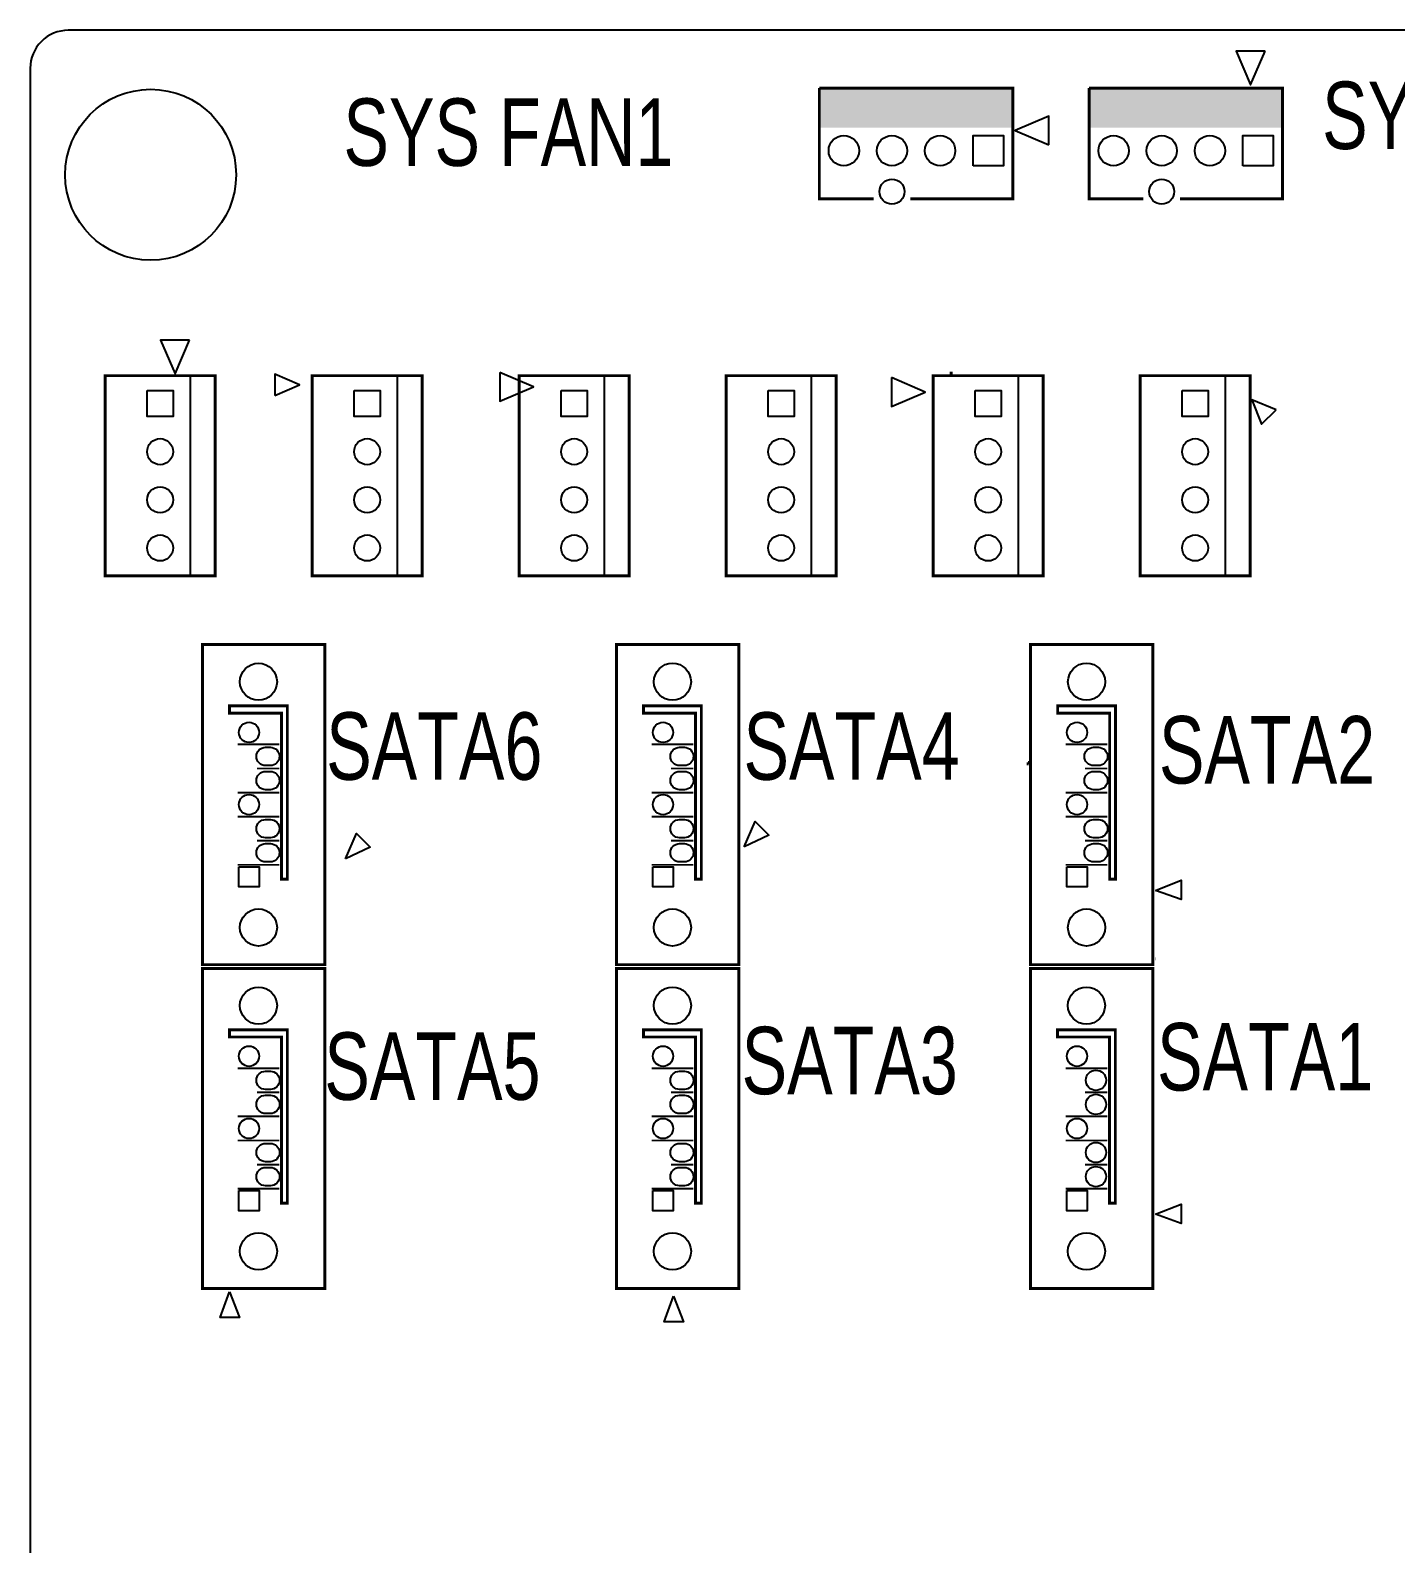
# Model space of a CAD drawing. Extents: x 0 to 344, y -1 to 330.
# Drawn here: x 0 to 72, y 250.4 to 330.2 of the extents above; entities that cross this region are included whole.
import ezdxf

# ---------------------------------------------------------------- set-up
doc = ezdxf.new("R2010")
doc.units = 0
for name, color, linetype in [('BOARD_GEOMETRY_OUTLINE', 2, 'CONTINUOUS'), ('BOARD_GEOMETRY_SILKSCREEN_TOP', 1, 'CONTINUOUS'), ('PACKAGE_GEOMETRY_SILKSCREEN_TOP', 3, 'CONTINUOUS'), ('PIN_TOP', 4, 'CONTINUOUS')]:
    doc.layers.add(name, color=color, linetype=linetype)

msp = doc.modelspace()

# ---------------------------------------------------------------- linework, layer by layer
at = {"layer": 'BOARD_GEOMETRY_OUTLINE'}
for points in [[(330.2, 328.200004, 0.414214), (328.200004, 330.2), (1.999996, 330.2, 0.414214), (0, 328.200004)], [(0, 328.200004), (0, 1.999996, 0.414214), (1.999996, 0), (328.200004, 0, 0.414214), (330.2, 1.999996)]]:
    msp.add_lwpolyline(points, format="xyb", dxfattribs=at)
msp.add_lwpolyline([(0, 328.200004), (0, 1.999996, 0.414214), (1.999996, 0), (328.200004, 0, 0.414214), (330.2, 1.999996), (330.2, 328.200004, 0.414214), (328.200004, 330.2), (1.999996, 330.2, 0.414214)], format="xyb", close=True, dxfattribs=at)
at = {"layer": 'BOARD_GEOMETRY_SILKSCREEN_TOP', "const_width": 0.1524}
for points in [[(48.58766, 312.194448), (48.58766, 312.0136)], [(15.26794, 311.9247), (15.26794, 311.99074)], [(52.705508, 291.58438), (52.63642, 291.58438)], [(52.66182, 291.50818), (52.63642, 291.50818), (52.63642, 291.58438)], [(59.35218, 281.23134), (59.3725, 281.23134)]]:
    msp.add_lwpolyline(points, dxfattribs=at)
at = {"layer": 'PACKAGE_GEOMETRY_SILKSCREEN_TOP'}
for points in [[(65.138808, 329.10145), (63.614808, 329.10145), (64.376808, 327.32345)], [(53.741828, 324.149466), (53.741828, 325.673466), (51.963828, 324.911466)], [(8.40232, 313.85256), (6.87832, 313.85256), (7.64032, 312.07456)], [(24.765508, 312.153808), (24.765508, 310.629808), (26.543508, 311.391808)], [(9.74979, 301.425102), (8.450072, 301.425102), (8.450072, 311.984898), (9.74979, 311.984898)], [(12.89939, 310.94426), (14.202664, 311.502806), (12.89939, 312.061352)], [(20.669758, 301.425102), (19.37004, 301.425102), (19.37004, 311.984898), (20.669758, 311.984898)], [(31.589726, 301.425102), (30.290008, 301.425102), (30.290008, 311.984898), (31.589726, 311.984898)], [(42.509948, 301.425102), (41.21023, 301.425102), (41.21023, 311.984898), (42.509948, 311.984898)], [(45.42917, 311.877964), (45.42917, 310.353964), (47.20717, 311.115964)], [(53.429916, 301.425102), (52.130198, 301.425102), (52.130198, 311.984898), (53.429916, 311.984898)], [(64.349884, 301.425102), (63.050166, 301.425102), (63.050166, 311.984898), (64.349884, 311.984898)], [(65.723516, 310.187848), (64.4398, 310.701436), (64.953388, 309.41772)], [(37.661596, 287.133284), (38.236398, 288.462466), (38.954964, 287.744154)], [(16.635222, 286.50184), (17.210024, 287.830768), (17.928336, 287.112456)], [(59.366912, 284.838902), (60.713112, 285.372302), (60.713112, 284.356302)], [(59.365134, 267.758926), (60.711334, 268.292326), (60.711334, 267.276326)], [(10.508996, 263.658096), (11.042396, 262.311896), (10.026396, 262.311896)], [(33.928304, 263.43356), (34.461704, 262.08736), (33.445704, 262.08736)]]:
    msp.add_lwpolyline(points, close=True, dxfattribs=at)
for points, const_width in [([(41.629838, 327.149968), (51.82997, 327.149968), (51.82997, 321.31), (46.425104, 321.31)], 0.1524), ([(44.494704, 321.31), (41.629838, 321.31), (41.629838, 327.149968)], 0.1524), ([(55.859934, 327.149968), (66.060066, 327.149968), (66.060066, 321.31), (60.6552, 321.31)], 0.1524), ([(58.7248, 321.31), (55.859934, 321.31), (55.859934, 327.149968)], 0.1524), ([(13.132054, 292.534848), (10.9474, 292.534848)], 0.1016), ([(34.972244, 292.535102), (32.78759, 292.535102)], 0.1016), ([(56.814212, 292.535102), (54.629558, 292.535102)], 0.1016), ([(13.132054, 291.264848), (11.963654, 291.264848)], 0.1016), ([(34.972244, 291.265102), (33.803844, 291.265102)], 0.1016), ([(56.814212, 291.265102), (55.645812, 291.265102)], 0.1016), ([(13.132054, 289.994848), (10.9474, 289.994848)], 0.1016), ([(34.972244, 289.995102), (32.78759, 289.995102)], 0.1016), ([(56.814212, 289.995102), (54.629558, 289.995102)], 0.1016), ([(13.132054, 288.724848), (10.9474, 288.724848)], 0.1016), ([(34.972244, 288.725102), (32.78759, 288.725102)], 0.1016), ([(56.814212, 288.725102), (54.629558, 288.725102)], 0.1016), ([(11.963654, 287.454848), (13.132054, 287.454848)], 0.1016), ([(33.803844, 287.455102), (34.972244, 287.455102)], 0.1016), ([(55.645812, 287.455102), (56.814212, 287.455102)], 0.1016), ([(13.132054, 286.184848), (10.9474, 286.184848)], 0.1016), ([(34.972244, 286.185102), (32.78759, 286.185102)], 0.1016), ([(56.814212, 286.185102), (54.629558, 286.185102)], 0.1016), ([(13.132308, 275.455126), (10.947654, 275.455126)], 0.1016), ([(34.972244, 275.455126), (32.78759, 275.455126)], 0.1016), ([(56.812434, 275.455126), (54.62778, 275.455126)], 0.1016), ([(13.132308, 274.185126), (11.963908, 274.185126)], 0.1016), ([(34.972244, 274.185126), (33.803844, 274.185126)], 0.1016), ([(56.812434, 274.185126), (55.644034, 274.185126)], 0.1016), ([(13.132308, 272.915126), (10.947654, 272.915126)], 0.1016), ([(34.972244, 272.915126), (32.78759, 272.915126)], 0.1016), ([(56.812434, 272.915126), (54.62778, 272.915126)], 0.1016), ([(13.132308, 271.645126), (10.947654, 271.645126)], 0.1016), ([(34.972244, 271.645126), (32.78759, 271.645126)], 0.1016), ([(56.812434, 271.645126), (54.62778, 271.645126)], 0.1016), ([(11.963908, 270.375126), (13.132308, 270.375126)], 0.1016), ([(33.803844, 270.375126), (34.972244, 270.375126)], 0.1016), ([(55.644034, 270.375126), (56.812434, 270.375126)], 0.1016), ([(13.132308, 269.105126), (10.947654, 269.105126)], 0.1016), ([(34.972244, 269.105126), (32.78759, 269.105126)], 0.1016), ([(56.812434, 269.105126), (54.62778, 269.105126)], 0.1016)]:
    msp.add_lwpolyline(points, dxfattribs=dict(at, const_width=const_width))
at = {"layer": 'PACKAGE_GEOMETRY_SILKSCREEN_TOP', "const_width": 0.1524}
for points in [[(9.74979, 301.425102), (3.949954, 301.425102), (3.949954, 311.984898), (9.74979, 311.984898)], [(20.669758, 301.425102), (14.869922, 301.425102), (14.869922, 311.984898), (20.669758, 311.984898)], [(31.589726, 301.425102), (25.78989, 301.425102), (25.78989, 311.984898), (31.589726, 311.984898)], [(42.509948, 301.425102), (36.710112, 301.425102), (36.710112, 311.984898), (42.509948, 311.984898)], [(53.429916, 301.425102), (47.63008, 301.425102), (47.63008, 311.984898), (53.429916, 311.984898)], [(64.349884, 301.425102), (58.550048, 301.425102), (58.550048, 311.984898), (64.349884, 311.984898)], [(15.53972, 297.79976), (15.53972, 280.919936), (9.089644, 280.919936), (9.089644, 297.79976)], [(37.37991, 297.800014), (37.37991, 280.92019), (30.929834, 280.92019), (30.929834, 297.800014)], [(59.221878, 297.800014), (59.221878, 280.92019), (52.771802, 280.92019), (52.771802, 297.800014)], [(13.259054, 294.185848), (13.259054, 285.422848), (13.563854, 285.422848), (13.563854, 294.566848), (10.5156, 294.566848), (10.5156, 294.185848)], [(35.099244, 294.186102), (35.099244, 285.423102), (35.404044, 285.423102), (35.404044, 294.567102), (32.35579, 294.567102), (32.35579, 294.186102)], [(56.941212, 294.186102), (56.941212, 285.423102), (57.246012, 285.423102), (57.246012, 294.567102), (54.197758, 294.567102), (54.197758, 294.186102)], [(15.539974, 280.720038), (15.539974, 263.840214), (9.089898, 263.840214), (9.089898, 280.720038)], [(37.37991, 280.720038), (37.37991, 263.840214), (30.929834, 263.840214), (30.929834, 280.720038)], [(59.2201, 280.720038), (59.2201, 263.840214), (52.770024, 263.840214), (52.770024, 280.720038)], [(13.259308, 277.106126), (13.259308, 268.343126), (13.564108, 268.343126), (13.564108, 277.487126), (10.515854, 277.487126), (10.515854, 277.106126)], [(35.099244, 277.106126), (35.099244, 268.343126), (35.404044, 268.343126), (35.404044, 277.487126), (32.35579, 277.487126), (32.35579, 277.106126)], [(56.939434, 277.106126), (56.939434, 268.343126), (57.244234, 268.343126), (57.244234, 277.487126), (54.19598, 277.487126), (54.19598, 277.106126)]]:
    msp.add_lwpolyline(points, close=True, dxfattribs=at)
at = {"layer": 'PACKAGE_GEOMETRY_SILKSCREEN_TOP'}
for points in [[(41.700704, 325.0692), (51.759104, 325.0692), (41.700704, 327.0758), (51.759104, 327.0758)], [(55.9308, 325.0692), (65.9892, 325.0692), (55.9308, 327.0758), (65.9892, 327.0758)]]:
    msp.add_solid(points, dxfattribs=at)
at = {"layer": 'PIN_TOP'}
for points in [[(49.739804, 323.0499), (49.739804, 324.6501), (51.340004, 324.6501), (51.340004, 323.0499)], [(63.9699, 323.0499), (63.9699, 324.6501), (65.5701, 324.6501), (65.5701, 323.0499)], [(6.164072, 311.2008), (7.535672, 311.2008), (7.535672, 309.8292), (6.164072, 309.8292)], [(17.08404, 311.2008), (18.45564, 311.2008), (18.45564, 309.8292), (17.08404, 309.8292)], [(28.004008, 311.2008), (29.375608, 311.2008), (29.375608, 309.8292), (28.004008, 309.8292)], [(38.92423, 311.2008), (40.29583, 311.2008), (40.29583, 309.8292), (38.92423, 309.8292)], [(49.844198, 311.2008), (51.215798, 311.2008), (51.215798, 309.8292), (49.844198, 309.8292)], [(60.764166, 311.2008), (62.135766, 311.2008), (62.135766, 309.8292), (60.764166, 309.8292)], [(11.006328, 286.083248), (12.073128, 286.083248), (12.073128, 285.016448), (11.006328, 285.016448)], [(32.846518, 286.083502), (33.913318, 286.083502), (33.913318, 285.016702), (32.846518, 285.016702)], [(54.688486, 286.083502), (55.755286, 286.083502), (55.755286, 285.016702), (54.688486, 285.016702)], [(11.006582, 269.003526), (12.073382, 269.003526), (12.073382, 267.936726), (11.006582, 267.936726)], [(32.846518, 269.003526), (33.913318, 269.003526), (33.913318, 267.936726), (32.846518, 267.936726)], [(54.686708, 269.003526), (55.753508, 269.003526), (55.753508, 267.936726), (54.686708, 267.936726)]]:
    msp.add_lwpolyline(points, close=True, dxfattribs=at)
for points in [[(12.666726, 291.417248), (12.412726, 291.417248, -1), (12.412726, 292.382448), (12.666726, 292.382448, -1)], [(34.506916, 291.417502), (34.252916, 291.417502, -1), (34.252916, 292.382702), (34.506916, 292.382702, -1)], [(56.348884, 291.417502), (56.094884, 291.417502, -1), (56.094884, 292.382702), (56.348884, 292.382702, -1)], [(12.666726, 290.147248), (12.412726, 290.147248, -1), (12.412726, 291.112448), (12.666726, 291.112448, -1)], [(34.506916, 290.147502), (34.252916, 290.147502, -1), (34.252916, 291.112702), (34.506916, 291.112702, -1)], [(56.348884, 290.147502), (56.094884, 290.147502, -1), (56.094884, 291.112702), (56.348884, 291.112702, -1)], [(12.666726, 287.607248), (12.412726, 287.607248, -1), (12.412726, 288.572448), (12.666726, 288.572448, -1)], [(34.506916, 287.607502), (34.252916, 287.607502, -1), (34.252916, 288.572702), (34.506916, 288.572702, -1)], [(56.348884, 287.607502), (56.094884, 287.607502, -1), (56.094884, 288.572702), (56.348884, 288.572702, -1)], [(12.666726, 286.337248), (12.412726, 286.337248, -1), (12.412726, 287.302448), (12.666726, 287.302448, -1)], [(34.506916, 286.337502), (34.252916, 286.337502, -1), (34.252916, 287.302702), (34.506916, 287.302702, -1)], [(56.348884, 286.337502), (56.094884, 286.337502, -1), (56.094884, 287.302702), (56.348884, 287.302702, -1)], [(12.66698, 274.337526), (12.41298, 274.337526, -1), (12.41298, 275.302726), (12.66698, 275.302726, -1)], [(34.506916, 274.337526), (34.252916, 274.337526, -1), (34.252916, 275.302726), (34.506916, 275.302726, -1)], [(12.66698, 273.067526), (12.41298, 273.067526, -1), (12.41298, 274.032726), (12.66698, 274.032726, -1)], [(34.506916, 273.067526), (34.252916, 273.067526, -1), (34.252916, 274.032726), (34.506916, 274.032726, -1)], [(12.66698, 270.527526), (12.41298, 270.527526, -1), (12.41298, 271.492726), (12.66698, 271.492726, -1)], [(34.506916, 270.527526), (34.252916, 270.527526, -1), (34.252916, 271.492726), (34.506916, 271.492726, -1)], [(12.66698, 269.257526), (12.41298, 269.257526, -1), (12.41298, 270.222726), (12.66698, 270.222726, -1)], [(34.506916, 269.257526), (34.252916, 269.257526, -1), (34.252916, 270.222726), (34.506916, 270.222726, -1)]]:
    msp.add_lwpolyline(points, format="xyb", close=True, dxfattribs=at)
for centre, radius in [((6.35, 322.58), 4.5085), ((42.919904, 323.85), 0.8001), ((45.459904, 323.85), 0.8001), ((47.999904, 323.85), 0.8001), ((57.15, 323.85), 0.8001), ((59.69, 323.85), 0.8001), ((62.23, 323.85), 0.8001), ((45.459904, 321.689984), 0.6604), ((59.69, 321.689984), 0.6604), ((6.849872, 307.975), 0.6858), ((17.76984, 307.975), 0.6858), ((28.689808, 307.975), 0.6858), ((39.61003, 307.975), 0.6858), ((50.529998, 307.975), 0.6858), ((61.449966, 307.975), 0.6858), ((6.849872, 305.435), 0.6858), ((17.76984, 305.435), 0.6858), ((28.689808, 305.435), 0.6858), ((39.61003, 305.435), 0.6858), ((50.529998, 305.435), 0.6858), ((61.449966, 305.435), 0.6858), ((6.849872, 302.895), 0.6858), ((17.76984, 302.895), 0.6858), ((28.689808, 302.895), 0.6858), ((39.61003, 302.895), 0.6858), ((50.529998, 302.895), 0.6858), ((61.449966, 302.895), 0.6858), ((12.039854, 295.839896), 0.9779), ((33.880044, 295.84015), 0.9779), ((55.722012, 295.84015), 0.9779), ((11.539728, 293.169848), 0.5334), ((33.379918, 293.170102), 0.5334), ((55.221886, 293.170102), 0.5334), ((11.539728, 289.359848), 0.5334), ((33.379918, 289.360102), 0.5334), ((55.221886, 289.360102), 0.5334), ((12.039854, 282.8798), 0.9779), ((33.880044, 282.880054), 0.9779), ((55.722012, 282.880054), 0.9779), ((12.040108, 278.760174), 0.9779), ((33.880044, 278.760174), 0.9779), ((55.720234, 278.760174), 0.9779), ((11.539982, 276.090126), 0.5334), ((33.379918, 276.090126), 0.5334), ((55.220108, 276.090126), 0.5334), ((56.220106, 274.820126), 0.5334), ((56.220106, 273.550126), 0.5334), ((11.539982, 272.280126), 0.5334), ((33.379918, 272.280126), 0.5334), ((55.220108, 272.280126), 0.5334), ((56.220106, 271.010126), 0.5334), ((56.220106, 269.740126), 0.5334), ((12.040108, 265.800078), 0.9779), ((33.880044, 265.800078), 0.9779), ((55.720234, 265.800078), 0.9779)]:
    msp.add_circle(centre, radius, dxfattribs=at)

# ---------------------------------------------------------------- texts
at = {"layer": 'BOARD_GEOMETRY_SILKSCREEN_TOP', "width": 0.757143}
for s, p in [('SYS FAN2', (68.15201, 323.935852)), ('SYS FAN1', (16.52143, 323.04736)), ('SATA6', (15.611348, 290.670742)), ('SATA4', (37.625782, 290.670742)), ('SATA2', (59.541664, 290.473384)), ('SATA1', (59.443112, 274.28317)), ('SATA5', (15.512542, 273.789648)), ('SATA3', (37.52723, 274.085812))]:
    msp.add_text(s, height=3.556, dxfattribs=at).set_placement(p)

doc.saveas('drawing.dxf')
